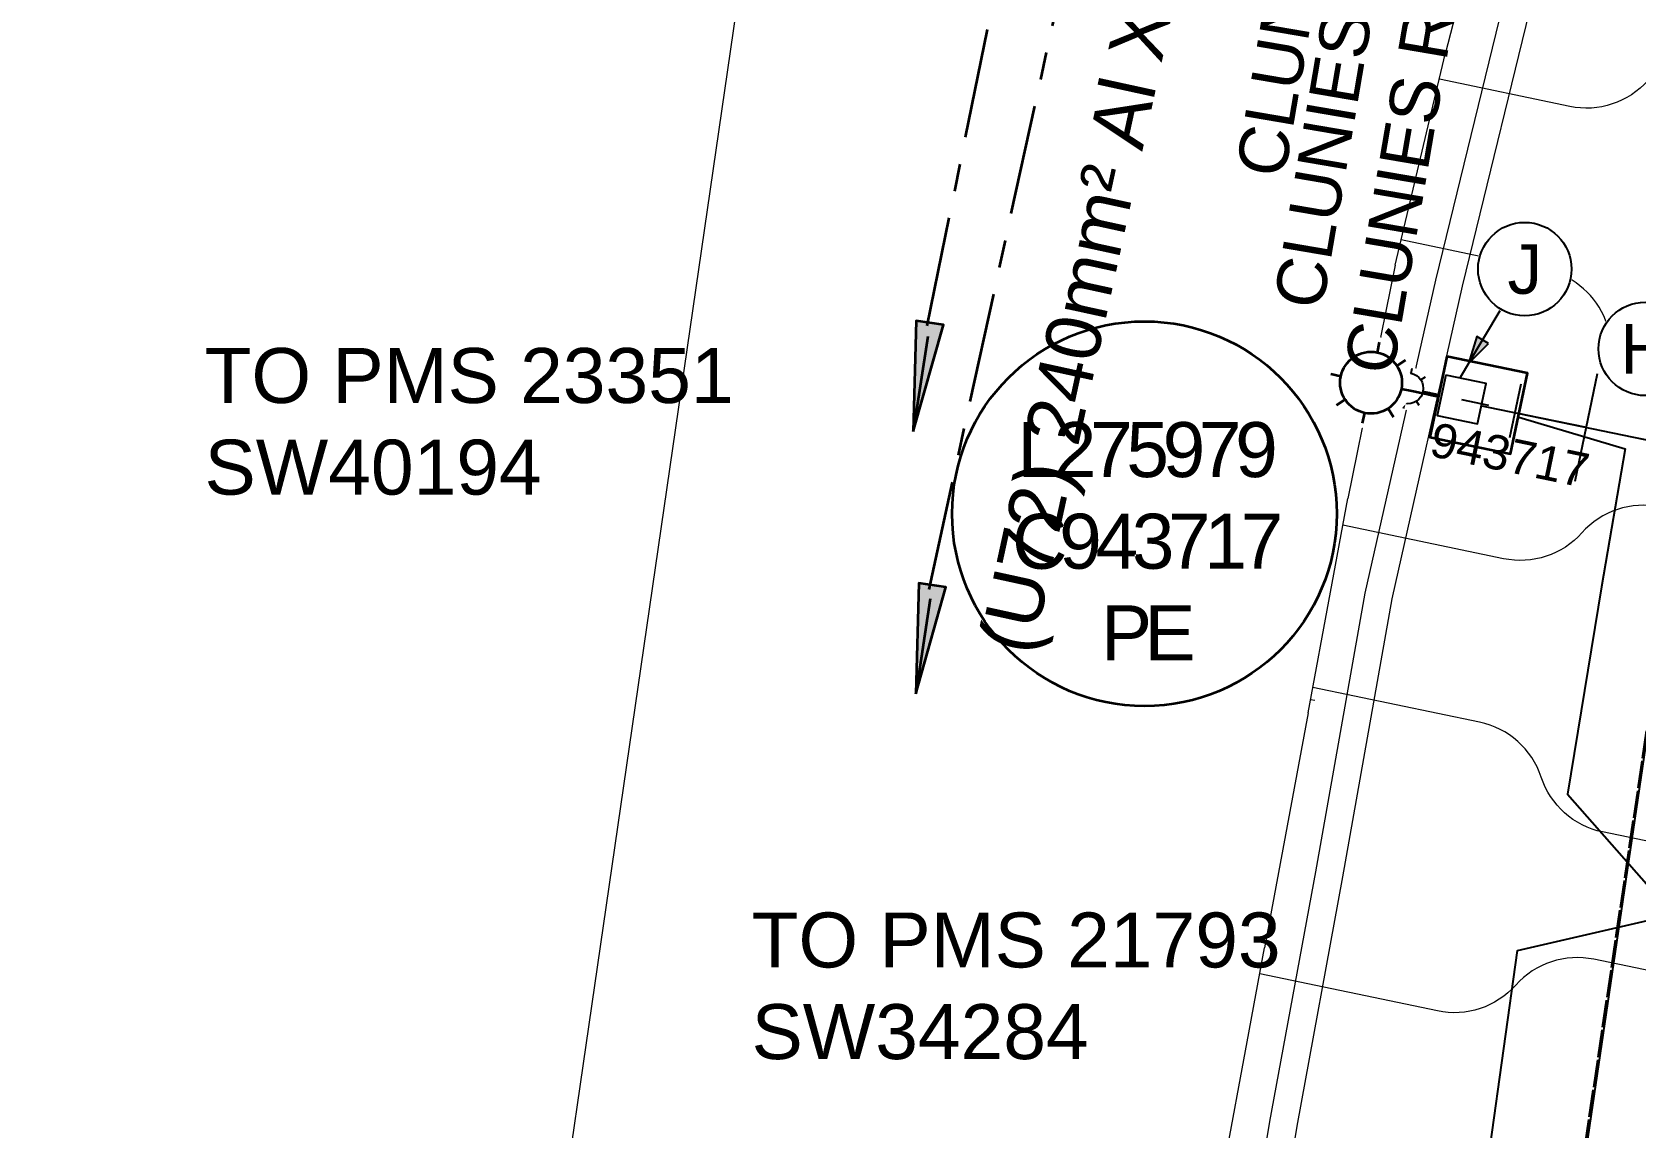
# Model space of a CAD drawing. Header units: metres. Extents: x 307635 to 308805, y 6256169 to 6257356.
# Drawn here: x 308078.3 to 308136.7, y 6256745.8 to 6256785.7 of the extents above; entities that cross this region are included whole.
import ezdxf
from ezdxf.enums import TextEntityAlignment as Align

# ---------------------------------------------------------------- set-up
doc = ezdxf.new("R2010")
doc.units = ezdxf.units.M
for name, pattern in [('Cable Exist OH', [1, 1, 0]), ('Cable Exist UG', [7, 4, -1, 1, -1]), ('IE Trench LV', [6, 4, -2])]:
    doc.linetypes.add(name, pattern=pattern)
doc.layers.get('0').update_dxf_attribs({"color": 6})
doc.layers.get('Defpoints').update_dxf_attribs({"color": 250})
doc.layers.add('_User Miscellaneous10', color=252, linetype='Continuous', lineweight=13, transparency=0.5)
for name, color, linetype, lineweight in [('_User_HV_Exist', 1, 'Continuous', 35), ('_User_LV_Exist', 5, 'Continuous', 35), ('Cadastre Land Parcels_SP_EXT', 118, 'Continuous', 15), ('Cadastre Roads_SP_NEW', 214, 'Continuous', 15), ('Mains_TR_EXT', 211, 'Continuous', 25)]:
    doc.layers.add(name, color=color, linetype=linetype, lineweight=lineweight)
for name, color, linetype in [('Equip_SP_SL_NEW', 2, 'Continuous'), ('Mains_LV_New_R6', 2, 'Cable Z'), ('Notes_SP_NEW', 51, 'Continuous'), ('OH_Details_SP_MISC', 7, 'Continuous'), ('SupportsUG_SP_LV_SL_NEW', 2, 'Continuous'), ('Trench_SP_NEW', 2, 'Continuous')]:
    doc.layers.add(name, color=color, linetype=linetype)
doc.styles.add('SL_LABEL', font='arial.ttf', dxfattribs={"height": 2})
doc.styles.get("Standard").update_dxf_attribs({"font": 'arial.ttf'})
doc.linetypes.add('Cable New UG', pattern='A,5.5,-0.01,["X",Standard,S=1.8,R=0,X=0,Y=-0.94],-1.7', length=7.21)
doc.linetypes.add('Cable o', pattern='A,3.5,-0.01,["O",Standard,S=1.25,R=0,X=0,Y=-0.63],-1.36', length=4.87)
doc.linetypes.add('Cable Z', pattern='A,5,-0.01,["Z",Standard,S=1.5,R=0,X=0,Y=-0.75],-1.3', length=6.31)

# ---------------------------------------------------------------- blocks, each defined once
blk = doc.blocks.new('*U252')
h = blk.add_hatch(color=256)
h.dxf.hatch_style = 1
h.paths.add_polyline_path([(3.992, -0.257), (0.032, 0.499), (-0.032, -0.499)])
blk.add_line((0.499, -0.032), (3.992, -0.257))
at = {"flags": 128}
blk.add_lwpolyline([(3.992, -0.257), (0.032, 0.499), (-0.032, -0.499)], close=True, dxfattribs=at)
blk.add_circle((0, 0), 0.0001)
blk = doc.blocks.new('COLUMN_NEW')
at = {"layer": 'Defpoints'}
blk.add_line((4, -2), (4, 2), dxfattribs=at)
at = {"width": 0.9, "flags": 8}
blk.add_attdef('ASSET_NUM', text='', height=2, dxfattribs=at).set_placement((4, 2), align=Align.MIDDLE_LEFT)
at = {"flags": 1}
blk.add_attdef('Z', (-2.351, -1.813), '', height=0.2, rotation=270, dxfattribs=at)
at = {"flags": 9}
for tag, p in [('NOTES', (-2, -1.813)), ('SUBURB', (-1.8, -1.813)), ('STREETNAME', (-1.6, -1.813)), ('LOCATION', (-1.4, -1.813)), ('LEGEND', (-1.2, -1.813)), ('USAGE', (-1, -1.813)), ('STATE', (-0.8, -1.813)), ('OWNED_BY', (-0.6, -1.813)), ('COLUMN_TYPE', (-0.4, -1.813)), ('STREET_CODE', (-0.2, -1.813)), ('STRUCTURE_PLANT_NUMBER', (0.031, -1.813))]:
    blk.add_attdef(tag, text='', height=0.2, rotation=270, dxfattribs=at).set_placement(p, align=Align.MIDDLE_LEFT)
at = {"ltscale": 10}
blk.add_wipeout([(-1.5, -1.5), (-1.5, 1.5), (1.5, 1.5), (1.5, -1.5)], dxfattribs=at)
blk.add_lwpolyline([(-1.5, 1.5), (-1.5, -1.5), (1.5, -1.5), (1.5, 1.5)], close=True)
at = {"layer": 'Defpoints'}
blk.add_line((0, 0), (2, 0), dxfattribs=at)
blk = doc.blocks.new('*U262')
for tag, height, rotation, flags, p in [('LNUMBER', 1, 168.22343, 8, (-6.649, 2.408)), ('LANTNUMBER', 0.2, 270, 9, (-1.4, 2.6)), ('LOUTREACH', 0.2, 270, 9, (-1.4, 2.2)), ('LOUTREACHVOCAB', 0.2, 270, 9, (-1.4, 2)), ('LRATECODE', 0.2, 270, 9, (-1.4, 1.8)), ('LREMOVE', 0.2, 270, 9, (-1.4, 1.6)), ('LREPLACE', 0.2, 270, 9, (-1.4, 1.4)), ('LTYPE', 0.2, 270, 9, (-1.4, 1.2)), ('LTYPEVOCAB', 0.2, 270, 9, (-1.4, 1)), ('LEGEND', 0.2, 270, 9, (-1.4, 0.8)), ('SUBURB', 0.2, 270, 9, (-1.4, 0.6)), ('STREETNAME', 0.2, 270, 9, (-1.4, 0.4)), ('LOCATION', 0.2, 270, 9, (-1.4, 0.2)), ('LNEW', 0.2, 270, 9, (-6.4, 0)), ('LMASTVOCAB', 0.2, 270, 9, (-6.2, 0)), ('LMAST', 0.2, 270, 9, (-6, 0)), ('OWNED_BY', 0.2, 270, 9, (-1.8, 0)), ('ORIENTATION', 0.2, 270, 9, (-1.6, 0)), ('OPERATING_VOLTAGE', 0.2, 270, 9, (-1.4, 0)), ('NOTES', 0.2, 270, 9, (-1.4, 0)), ('NO_PHASES', 0.2, 270, 9, (-1.2, 0)), ('LANTERN_TYPE', 0.2, 270, 9, (-1, 0)), ('LANTERN_PURPOSE', 0.2, 270, 9, (-0.8, 0)), ('CONTROL_TYPE', 0.2, 270, 9, (-0.6, 0)), ('CONSTRUCTED_VOLTAGE', 0.2, 270, 9, (-0.4, 0)), ('MAINTAINED_BY', 0.2, 270, 9, (-1.4, -0.663))]:
    blk.add_attdef(tag, text='', height=height, rotation=rotation, dxfattribs=dict(flags=flags)).set_placement(p, align=Align.MIDDLE_LEFT)
at = {"style": 'SL_LABEL'}
for tag, height, rotation, flags, p in [('ASSET_NUM', 1, 168.22343, 8, (-7.057, 0.45)), ('STREET_CODE', 0.001, 270, 9, (0.001, 0))]:
    blk.add_attdef(tag, text='', height=height, rotation=rotation, dxfattribs=dict(at, flags=flags)).set_placement(p, align=Align.MIDDLE_LEFT)
for tag, p, height, flags in [('OPERATED_BY', (-1.4, -0.407), 0.2, 9), ('Z', (0, 0), 0.001, 1)]:
    blk.add_attdef(tag, p, '', height=height, rotation=270, dxfattribs=dict(flags=flags))
blk.add_wipeout([(-5.568, 1.161), (-4.738, 2.071), (-3.571, 2.468), (-2.661, 1.638), (-2.264, 0.472), (-3.094, -0.438), (-4.26, -0.836), (-5.171, -0.005)])
for p, q in [((-4.738, 2.071), (-4.532, 1.757)), ((-3.686, 1.918), (-3.61, 2.285)), ((-2.661, 1.638), (-2.975, 1.433)), ((-5.017, 1.046), (-5.384, 1.123)), ((0, 0), (-2.814, 0.587)), ((-5.171, -0.005), (-4.857, 0.2)), ((-4.222, -0.652), (-4.145, -0.285)), ((-3.094, -0.438), (-3.299, -0.125))]:
    blk.add_line(p, q)
blk.add_circle((-3.916, 0.816), 1.125)
at = {"flags": 9}
for tag, p in [('LLAMPVOCAB', (-5.8, 0)), ('LLAMP', (-5.6, 0)), ('LEXIST', (-5.4, 0)), ('LCHARGE3PERCENT', (-5.2, 0)), ('LCHARGE3', (-5, 0)), ('LCHARGE2PERCENT', (-4.8, 0)), ('LCHARGE2', (-4.6, 0)), ('LCHARGE1PERCENT', (-4.4, 0)), ('LCHARGE1', (-4.2, 0)), ('LCATEGORY', (-4, 0)), ('LBRACKETVOCAB', (-3.8, 0)), ('LBRACKET', (-3.6, 0)), ('LKINGHEIGHT', (-3.4, 0)), ('CREPLACE', (-3.2, 0)), ('CREMOVE', (-3, 0)), ('CNUMBER', (-2.8, 0)), ('CNEW', (-2.6, 0)), ('CEXIST', (-2.4, 0)), ('USAGE', (-2.2, 0)), ('STATE', (-2, 0))]:
    blk.add_attdef(tag, text='', height=0.2, rotation=270, dxfattribs=at).set_placement(p, align=Align.MIDDLE_LEFT)
blk = doc.blocks.new('*U287')
at = {"layer": 'Defpoints'}
blk.add_line((2.802, -2.854), (3.853, -3.925), dxfattribs=at)
blk.add_wipeout([(0, 1.75), (-0.021, 1.75), (-0.043, 1.749), (-0.064, 1.749), (-0.086, 1.748), (-0.107, 1.747), (-0.129, 1.745), (-0.15, 1.744), (-0.172, 1.742), (-0.193, 1.739), (-0.214, 1.737), (-0.236, 1.734), (-0.257, 1.731), (-0.278, 1.728), (-0.299, 1.724), (-0.32, 1.72), (-0.341, 1.716), (-0.362, 1.712), (-0.383, 1.707), (-0.404, 1.703), (-0.425, 1.698), (-0.446, 1.692), (-0.467, 1.687), (-0.487, 1.681), (-0.508, 1.675), (-0.529, 1.668), (-0.549, 1.662), (-0.569, 1.655), (-0.59, 1.648), (-0.61, 1.64), (-0.63, 1.633), (-0.65, 1.625), (-0.67, 1.617), (-0.689, 1.608), (-0.709, 1.6), (-0.729, 1.591), (-0.748, 1.582), (-0.768, 1.573), (-0.787, 1.563), (-0.806, 1.553), (-0.825, 1.543), (-0.844, 1.533), (-0.863, 1.523), (-0.881, 1.512), (-0.9, 1.501), (-0.918, 1.49), (-0.936, 1.478), (-0.954, 1.467), (-0.972, 1.455), (-0.99, 1.443), (-1.008, 1.431), (-1.025, 1.418), (-1.042, 1.406), (-1.06, 1.393), (-1.077, 1.38), (-1.094, 1.366), (-1.11, 1.353), (-1.127, 1.339), (-1.143, 1.325), (-1.159, 1.311), (-1.175, 1.297), (-1.191, 1.282), (-1.207, 1.267), (-1.222, 1.253), (-1.237, 1.237), (-1.253, 1.222), (-1.267, 1.207), (-1.282, 1.191), (-1.297, 1.175), (-1.311, 1.159), (-1.325, 1.143), (-1.339, 1.127), (-1.353, 1.11), (-1.366, 1.094), (-1.38, 1.077), (-1.393, 1.06), (-1.406, 1.042), (-1.418, 1.025), (-1.431, 1.008), (-1.443, 0.99), (-1.455, 0.972), (-1.467, 0.954), (-1.478, 0.936), (-1.49, 0.918), (-1.501, 0.9), (-1.512, 0.881), (-1.523, 0.863), (-1.533, 0.844), (-1.543, 0.825), (-1.553, 0.806), (-1.563, 0.787), (-1.573, 0.768), (-1.582, 0.748), (-1.591, 0.729), (-1.6, 0.709), (-1.608, 0.689), (-1.617, 0.67), (-1.625, 0.65), (-1.633, 0.63), (-1.64, 0.61), (-1.648, 0.59), (-1.655, 0.569), (-1.662, 0.549), (-1.668, 0.529), (-1.675, 0.508), (-1.681, 0.487), (-1.687, 0.467), (-1.692, 0.446), (-1.698, 0.425), (-1.703, 0.404), (-1.707, 0.383), (-1.712, 0.362), (-1.716, 0.341), (-1.72, 0.32), (-1.724, 0.299), (-1.728, 0.278), (-1.731, 0.257), (-1.734, 0.236), (-1.737, 0.214), (-1.739, 0.193), (-1.742, 0.172), (-1.744, 0.15), (-1.745, 0.129), (-1.747, 0.107), (-1.748, 0.086), (-1.749, 0.064), (-1.749, 0.043), (-1.75, 0.021), (-1.75, 0), (-1.75, -0.021), (-1.749, -0.043), (-1.749, -0.064), (-1.748, -0.086), (-1.747, -0.107), (-1.745, -0.129), (-1.744, -0.15), (-1.742, -0.172), (-1.739, -0.193), (-1.737, -0.214), (-1.734, -0.236), (-1.731, -0.257), (-1.728, -0.278), (-1.724, -0.299), (-1.72, -0.32), (-1.716, -0.341), (-1.712, -0.362), (-1.707, -0.383), (-1.703, -0.404), (-1.698, -0.425), (-1.692, -0.446), (-1.687, -0.467), (-1.681, -0.487), (-1.675, -0.508), (-1.668, -0.529), (-1.662, -0.549), (-1.655, -0.569), (-1.648, -0.59), (-1.64, -0.61), (-1.633, -0.63), (-1.625, -0.65), (-1.617, -0.67), (-1.608, -0.689), (-1.6, -0.709), (-1.591, -0.729), (-1.582, -0.748), (-1.573, -0.768), (-1.563, -0.787), (-1.553, -0.806), (-1.543, -0.825), (-1.533, -0.844), (-1.523, -0.863), (-1.512, -0.881), (-1.501, -0.9), (-1.49, -0.918), (-1.478, -0.936), (-1.467, -0.954), (-1.455, -0.972), (-1.443, -0.99), (-1.431, -1.008), (-1.418, -1.025), (-1.406, -1.042), (-1.393, -1.06), (-1.38, -1.077), (-1.366, -1.094), (-1.353, -1.11), (-1.339, -1.127), (-1.325, -1.143), (-1.311, -1.159), (-1.297, -1.175), (-1.282, -1.191), (-1.267, -1.207), (-1.253, -1.222), (-1.237, -1.237), (-1.222, -1.253), (-1.207, -1.267), (-1.191, -1.282), (-1.175, -1.297), (-1.159, -1.311), (-1.143, -1.325), (-1.127, -1.339), (-1.11, -1.353), (-1.094, -1.366), (-1.077, -1.38), (-1.06, -1.393), (-1.042, -1.406), (-1.025, -1.418), (-1.008, -1.431), (-0.99, -1.443), (-0.972, -1.455), (-0.954, -1.467), (-0.936, -1.478), (-0.918, -1.49), (-0.9, -1.501), (-0.881, -1.512), (-0.863, -1.523), (-0.844, -1.533), (-0.825, -1.543), (-0.806, -1.553), (-0.787, -1.563), (-0.768, -1.573), (-0.748, -1.582), (-0.729, -1.591), (-0.709, -1.6), (-0.689, -1.608), (-0.67, -1.617), (-0.65, -1.625), (-0.63, -1.633), (-0.61, -1.64), (-0.59, -1.648), (-0.569, -1.655), (-0.549, -1.662), (-0.529, -1.668), (-0.508, -1.675), (-0.487, -1.681), (-0.467, -1.687), (-0.446, -1.692), (-0.425, -1.698), (-0.404, -1.703), (-0.383, -1.707), (-0.362, -1.712), (-0.341, -1.716), (-0.32, -1.72), (-0.299, -1.724), (-0.278, -1.728), (-0.257, -1.731), (-0.236, -1.734), (-0.214, -1.737), (-0.193, -1.739), (-0.172, -1.742), (-0.15, -1.744), (-0.129, -1.745), (-0.107, -1.747), (-0.086, -1.748), (-0.064, -1.749), (-0.043, -1.749), (-0.021, -1.75), (0, -1.75), (0.021, -1.75), (0.043, -1.749), (0.064, -1.749), (0.086, -1.748), (0.107, -1.747), (0.129, -1.745), (0.15, -1.744), (0.172, -1.742), (0.193, -1.739), (0.214, -1.737), (0.236, -1.734), (0.257, -1.731), (0.278, -1.728), (0.299, -1.724), (0.32, -1.72), (0.341, -1.716), (0.362, -1.712), (0.383, -1.707), (0.404, -1.703), (0.425, -1.698), (0.446, -1.692), (0.467, -1.687), (0.487, -1.681), (0.508, -1.675), (0.529, -1.668), (0.549, -1.662), (0.569, -1.655), (0.59, -1.648), (0.61, -1.64), (0.63, -1.633), (0.65, -1.625), (0.67, -1.617), (0.689, -1.608), (0.709, -1.6), (0.729, -1.591), (0.748, -1.582), (0.768, -1.573), (0.787, -1.563), (0.806, -1.553), (0.825, -1.543), (0.844, -1.533), (0.863, -1.523), (0.881, -1.512), (0.9, -1.501), (0.918, -1.49), (0.936, -1.478), (0.954, -1.467), (0.972, -1.455), (0.99, -1.443), (1.008, -1.431), (1.025, -1.418), (1.042, -1.406), (1.06, -1.393), (1.077, -1.38), (1.094, -1.366), (1.11, -1.353), (1.127, -1.339), (1.143, -1.325), (1.159, -1.311), (1.175, -1.297), (1.191, -1.282), (1.207, -1.267), (1.222, -1.253), (1.237, -1.237), (1.253, -1.222), (1.267, -1.207), (1.282, -1.191), (1.297, -1.175), (1.311, -1.159), (1.325, -1.143), (1.339, -1.127), (1.353, -1.11), (1.366, -1.094), (1.38, -1.077), (1.393, -1.06), (1.406, -1.042), (1.418, -1.025), (1.431, -1.008), (1.443, -0.99), (1.455, -0.972), (1.467, -0.954), (1.478, -0.936), (1.49, -0.918), (1.501, -0.9), (1.512, -0.881), (1.523, -0.863), (1.533, -0.844), (1.543, -0.825), (1.553, -0.806), (1.563, -0.787), (1.573, -0.768), (1.582, -0.748), (1.591, -0.729), (1.6, -0.709), (1.608, -0.689), (1.617, -0.67), (1.625, -0.65), (1.633, -0.63), (1.64, -0.61), (1.648, -0.59), (1.655, -0.569), (1.662, -0.549), (1.668, -0.529), (1.675, -0.508), (1.681, -0.487), (1.687, -0.467), (1.692, -0.446), (1.698, -0.425), (1.703, -0.404), (1.707, -0.383), (1.712, -0.362), (1.716, -0.341), (1.72, -0.32), (1.724, -0.299), (1.728, -0.278), (1.731, -0.257), (1.734, -0.236), (1.737, -0.214), (1.739, -0.193), (1.742, -0.172), (1.744, -0.15), (1.745, -0.129), (1.747, -0.107), (1.748, -0.086), (1.749, -0.064), (1.749, -0.043), (1.75, -0.021), (1.75, 0), (1.75, 0.021), (1.749, 0.043), (1.749, 0.064), (1.748, 0.086), (1.747, 0.107), (1.745, 0.129), (1.744, 0.15), (1.742, 0.172), (1.739, 0.193), (1.737, 0.214), (1.734, 0.236), (1.731, 0.257), (1.728, 0.278), (1.724, 0.299), (1.72, 0.32), (1.716, 0.341), (1.712, 0.362), (1.707, 0.383), (1.703, 0.404), (1.698, 0.425), (1.692, 0.446), (1.687, 0.467), (1.681, 0.487), (1.675, 0.508), (1.668, 0.529), (1.662, 0.549), (1.655, 0.569), (1.648, 0.59), (1.64, 0.61), (1.633, 0.63), (1.625, 0.65), (1.617, 0.67), (1.608, 0.689), (1.6, 0.709), (1.591, 0.729), (1.582, 0.748), (1.573, 0.768), (1.563, 0.787), (1.553, 0.806), (1.543, 0.825), (1.533, 0.844), (1.523, 0.863), (1.512, 0.881), (1.501, 0.9), (1.49, 0.918), (1.478, 0.936), (1.467, 0.954), (1.455, 0.972), (1.443, 0.99), (1.431, 1.008), (1.418, 1.025), (1.406, 1.042), (1.393, 1.06), (1.38, 1.077), (1.366, 1.094), (1.353, 1.11), (1.339, 1.127), (1.325, 1.143), (1.311, 1.159), (1.297, 1.175), (1.282, 1.191), (1.267, 1.207), (1.253, 1.222), (1.237, 1.237), (1.222, 1.253), (1.207, 1.267), (1.191, 1.282), (1.175, 1.297), (1.159, 1.311), (1.143, 1.325), (1.127, 1.339), (1.11, 1.353), (1.094, 1.366), (1.077, 1.38), (1.06, 1.393), (1.042, 1.406), (1.025, 1.418), (1.008, 1.431), (0.99, 1.443), (0.972, 1.455), (0.954, 1.467), (0.936, 1.478), (0.918, 1.49), (0.9, 1.501), (0.881, 1.512), (0.863, 1.523), (0.844, 1.533), (0.825, 1.543), (0.806, 1.553), (0.787, 1.563), (0.768, 1.573), (0.748, 1.582), (0.729, 1.591), (0.709, 1.6), (0.689, 1.608), (0.67, 1.617), (0.65, 1.625), (0.63, 1.633), (0.61, 1.64), (0.59, 1.648), (0.569, 1.655), (0.549, 1.662), (0.529, 1.668), (0.508, 1.675), (0.487, 1.681), (0.467, 1.687), (0.446, 1.692), (0.425, 1.698), (0.404, 1.703), (0.383, 1.707), (0.362, 1.712), (0.341, 1.716), (0.32, 1.72), (0.299, 1.724), (0.278, 1.728), (0.257, 1.731), (0.236, 1.734), (0.214, 1.737), (0.193, 1.739), (0.172, 1.742), (0.15, 1.744), (0.129, 1.745), (0.107, 1.747), (0.086, 1.748), (0.064, 1.749), (0.043, 1.749), (0.021, 1.75)])
h = blk.add_hatch(color=256)
h.dxf.hatch_style = 1
h.paths.add_polyline_path([(2.28, -1.966), (1.923, -2.316), (2.802, -2.854)])
blk.add_line((2.802, -2.854), (1.226, -1.249))
at = {"flags": 128}
blk.add_lwpolyline([(2.28, -1.966), (1.923, -2.316), (2.802, -2.854), (2.28, -1.966)], dxfattribs=at)
blk.add_circle((0, 0), 1.7)
at = {"width": 0.9}
blk.add_attdef('CODE', text='', height=1.8, dxfattribs=at).set_placement((0, 0), align=Align.MIDDLE_CENTER)
at = {"flags": 1}
blk.add_attdef('Z', (0, 0), '', height=0.2, dxfattribs=at)
blk = doc.blocks.new('*U288')
h = blk.add_hatch(color=256)
h.dxf.hatch_style = 1
h.paths.add_polyline_path([(-1.32, -2.706), (-1.75, -2.45), (-2.046, -3.437)])
at = {"flags": 128}
blk.add_lwpolyline([(-1.32, -2.706), (-1.75, -2.45), (-2.046, -3.437), (-1.32, -2.706)], dxfattribs=at)
at = {"layer": 'Defpoints'}
blk.add_line((-2.046, -3.437), (-2.814, -4.726), dxfattribs=at)
blk.add_wipeout([(0, 1.75), (-0.021, 1.75), (-0.043, 1.749), (-0.064, 1.749), (-0.086, 1.748), (-0.107, 1.747), (-0.129, 1.745), (-0.15, 1.744), (-0.172, 1.742), (-0.193, 1.739), (-0.214, 1.737), (-0.236, 1.734), (-0.257, 1.731), (-0.278, 1.728), (-0.299, 1.724), (-0.32, 1.72), (-0.341, 1.716), (-0.362, 1.712), (-0.383, 1.707), (-0.404, 1.703), (-0.425, 1.698), (-0.446, 1.692), (-0.467, 1.687), (-0.487, 1.681), (-0.508, 1.675), (-0.529, 1.668), (-0.549, 1.662), (-0.569, 1.655), (-0.59, 1.648), (-0.61, 1.64), (-0.63, 1.633), (-0.65, 1.625), (-0.67, 1.617), (-0.689, 1.608), (-0.709, 1.6), (-0.729, 1.591), (-0.748, 1.582), (-0.768, 1.573), (-0.787, 1.563), (-0.806, 1.553), (-0.825, 1.543), (-0.844, 1.533), (-0.863, 1.523), (-0.881, 1.512), (-0.9, 1.501), (-0.918, 1.49), (-0.936, 1.478), (-0.954, 1.467), (-0.972, 1.455), (-0.99, 1.443), (-1.008, 1.431), (-1.025, 1.418), (-1.042, 1.406), (-1.06, 1.393), (-1.077, 1.38), (-1.094, 1.366), (-1.11, 1.353), (-1.127, 1.339), (-1.143, 1.325), (-1.159, 1.311), (-1.175, 1.297), (-1.191, 1.282), (-1.207, 1.267), (-1.222, 1.253), (-1.237, 1.237), (-1.253, 1.222), (-1.267, 1.207), (-1.282, 1.191), (-1.297, 1.175), (-1.311, 1.159), (-1.325, 1.143), (-1.339, 1.127), (-1.353, 1.11), (-1.366, 1.094), (-1.38, 1.077), (-1.393, 1.06), (-1.406, 1.042), (-1.418, 1.025), (-1.431, 1.008), (-1.443, 0.99), (-1.455, 0.972), (-1.467, 0.954), (-1.478, 0.936), (-1.49, 0.918), (-1.501, 0.9), (-1.512, 0.881), (-1.523, 0.863), (-1.533, 0.844), (-1.543, 0.825), (-1.553, 0.806), (-1.563, 0.787), (-1.573, 0.768), (-1.582, 0.748), (-1.591, 0.729), (-1.6, 0.709), (-1.608, 0.689), (-1.617, 0.67), (-1.625, 0.65), (-1.633, 0.63), (-1.64, 0.61), (-1.648, 0.59), (-1.655, 0.569), (-1.662, 0.549), (-1.668, 0.529), (-1.675, 0.508), (-1.681, 0.487), (-1.687, 0.467), (-1.692, 0.446), (-1.698, 0.425), (-1.703, 0.404), (-1.707, 0.383), (-1.712, 0.362), (-1.716, 0.341), (-1.72, 0.32), (-1.724, 0.299), (-1.728, 0.278), (-1.731, 0.257), (-1.734, 0.236), (-1.737, 0.214), (-1.739, 0.193), (-1.742, 0.172), (-1.744, 0.15), (-1.745, 0.129), (-1.747, 0.107), (-1.748, 0.086), (-1.749, 0.064), (-1.749, 0.043), (-1.75, 0.021), (-1.75, 0), (-1.75, -0.021), (-1.749, -0.043), (-1.749, -0.064), (-1.748, -0.086), (-1.747, -0.107), (-1.745, -0.129), (-1.744, -0.15), (-1.742, -0.172), (-1.739, -0.193), (-1.737, -0.214), (-1.734, -0.236), (-1.731, -0.257), (-1.728, -0.278), (-1.724, -0.299), (-1.72, -0.32), (-1.716, -0.341), (-1.712, -0.362), (-1.707, -0.383), (-1.703, -0.404), (-1.698, -0.425), (-1.692, -0.446), (-1.687, -0.467), (-1.681, -0.487), (-1.675, -0.508), (-1.668, -0.529), (-1.662, -0.549), (-1.655, -0.569), (-1.648, -0.59), (-1.64, -0.61), (-1.633, -0.63), (-1.625, -0.65), (-1.617, -0.67), (-1.608, -0.689), (-1.6, -0.709), (-1.591, -0.729), (-1.582, -0.748), (-1.573, -0.768), (-1.563, -0.787), (-1.553, -0.806), (-1.543, -0.825), (-1.533, -0.844), (-1.523, -0.863), (-1.512, -0.881), (-1.501, -0.9), (-1.49, -0.918), (-1.478, -0.936), (-1.467, -0.954), (-1.455, -0.972), (-1.443, -0.99), (-1.431, -1.008), (-1.418, -1.025), (-1.406, -1.042), (-1.393, -1.06), (-1.38, -1.077), (-1.366, -1.094), (-1.353, -1.11), (-1.339, -1.127), (-1.325, -1.143), (-1.311, -1.159), (-1.297, -1.175), (-1.282, -1.191), (-1.267, -1.207), (-1.253, -1.222), (-1.237, -1.237), (-1.222, -1.253), (-1.207, -1.267), (-1.191, -1.282), (-1.175, -1.297), (-1.159, -1.311), (-1.143, -1.325), (-1.127, -1.339), (-1.11, -1.353), (-1.094, -1.366), (-1.077, -1.38), (-1.06, -1.393), (-1.042, -1.406), (-1.025, -1.418), (-1.008, -1.431), (-0.99, -1.443), (-0.972, -1.455), (-0.954, -1.467), (-0.936, -1.478), (-0.918, -1.49), (-0.9, -1.501), (-0.881, -1.512), (-0.863, -1.523), (-0.844, -1.533), (-0.825, -1.543), (-0.806, -1.553), (-0.787, -1.563), (-0.768, -1.573), (-0.748, -1.582), (-0.729, -1.591), (-0.709, -1.6), (-0.689, -1.608), (-0.67, -1.617), (-0.65, -1.625), (-0.63, -1.633), (-0.61, -1.64), (-0.59, -1.648), (-0.569, -1.655), (-0.549, -1.662), (-0.529, -1.668), (-0.508, -1.675), (-0.487, -1.681), (-0.467, -1.687), (-0.446, -1.692), (-0.425, -1.698), (-0.404, -1.703), (-0.383, -1.707), (-0.362, -1.712), (-0.341, -1.716), (-0.32, -1.72), (-0.299, -1.724), (-0.278, -1.728), (-0.257, -1.731), (-0.236, -1.734), (-0.214, -1.737), (-0.193, -1.739), (-0.172, -1.742), (-0.15, -1.744), (-0.129, -1.745), (-0.107, -1.747), (-0.086, -1.748), (-0.064, -1.749), (-0.043, -1.749), (-0.021, -1.75), (0, -1.75), (0.021, -1.75), (0.043, -1.749), (0.064, -1.749), (0.086, -1.748), (0.107, -1.747), (0.129, -1.745), (0.15, -1.744), (0.172, -1.742), (0.193, -1.739), (0.214, -1.737), (0.236, -1.734), (0.257, -1.731), (0.278, -1.728), (0.299, -1.724), (0.32, -1.72), (0.341, -1.716), (0.362, -1.712), (0.383, -1.707), (0.404, -1.703), (0.425, -1.698), (0.446, -1.692), (0.467, -1.687), (0.487, -1.681), (0.508, -1.675), (0.529, -1.668), (0.549, -1.662), (0.569, -1.655), (0.59, -1.648), (0.61, -1.64), (0.63, -1.633), (0.65, -1.625), (0.67, -1.617), (0.689, -1.608), (0.709, -1.6), (0.729, -1.591), (0.748, -1.582), (0.768, -1.573), (0.787, -1.563), (0.806, -1.553), (0.825, -1.543), (0.844, -1.533), (0.863, -1.523), (0.881, -1.512), (0.9, -1.501), (0.918, -1.49), (0.936, -1.478), (0.954, -1.467), (0.972, -1.455), (0.99, -1.443), (1.008, -1.431), (1.025, -1.418), (1.042, -1.406), (1.06, -1.393), (1.077, -1.38), (1.094, -1.366), (1.11, -1.353), (1.127, -1.339), (1.143, -1.325), (1.159, -1.311), (1.175, -1.297), (1.191, -1.282), (1.207, -1.267), (1.222, -1.253), (1.237, -1.237), (1.253, -1.222), (1.267, -1.207), (1.282, -1.191), (1.297, -1.175), (1.311, -1.159), (1.325, -1.143), (1.339, -1.127), (1.353, -1.11), (1.366, -1.094), (1.38, -1.077), (1.393, -1.06), (1.406, -1.042), (1.418, -1.025), (1.431, -1.008), (1.443, -0.99), (1.455, -0.972), (1.467, -0.954), (1.478, -0.936), (1.49, -0.918), (1.501, -0.9), (1.512, -0.881), (1.523, -0.863), (1.533, -0.844), (1.543, -0.825), (1.553, -0.806), (1.563, -0.787), (1.573, -0.768), (1.582, -0.748), (1.591, -0.729), (1.6, -0.709), (1.608, -0.689), (1.617, -0.67), (1.625, -0.65), (1.633, -0.63), (1.64, -0.61), (1.648, -0.59), (1.655, -0.569), (1.662, -0.549), (1.668, -0.529), (1.675, -0.508), (1.681, -0.487), (1.687, -0.467), (1.692, -0.446), (1.698, -0.425), (1.703, -0.404), (1.707, -0.383), (1.712, -0.362), (1.716, -0.341), (1.72, -0.32), (1.724, -0.299), (1.728, -0.278), (1.731, -0.257), (1.734, -0.236), (1.737, -0.214), (1.739, -0.193), (1.742, -0.172), (1.744, -0.15), (1.745, -0.129), (1.747, -0.107), (1.748, -0.086), (1.749, -0.064), (1.749, -0.043), (1.75, -0.021), (1.75, 0), (1.75, 0.021), (1.749, 0.043), (1.749, 0.064), (1.748, 0.086), (1.747, 0.107), (1.745, 0.129), (1.744, 0.15), (1.742, 0.172), (1.739, 0.193), (1.737, 0.214), (1.734, 0.236), (1.731, 0.257), (1.728, 0.278), (1.724, 0.299), (1.72, 0.32), (1.716, 0.341), (1.712, 0.362), (1.707, 0.383), (1.703, 0.404), (1.698, 0.425), (1.692, 0.446), (1.687, 0.467), (1.681, 0.487), (1.675, 0.508), (1.668, 0.529), (1.662, 0.549), (1.655, 0.569), (1.648, 0.59), (1.64, 0.61), (1.633, 0.63), (1.625, 0.65), (1.617, 0.67), (1.608, 0.689), (1.6, 0.709), (1.591, 0.729), (1.582, 0.748), (1.573, 0.768), (1.563, 0.787), (1.553, 0.806), (1.543, 0.825), (1.533, 0.844), (1.523, 0.863), (1.512, 0.881), (1.501, 0.9), (1.49, 0.918), (1.478, 0.936), (1.467, 0.954), (1.455, 0.972), (1.443, 0.99), (1.431, 1.008), (1.418, 1.025), (1.406, 1.042), (1.393, 1.06), (1.38, 1.077), (1.366, 1.094), (1.353, 1.11), (1.339, 1.127), (1.325, 1.143), (1.311, 1.159), (1.297, 1.175), (1.282, 1.191), (1.267, 1.207), (1.253, 1.222), (1.237, 1.237), (1.222, 1.253), (1.207, 1.267), (1.191, 1.282), (1.175, 1.297), (1.159, 1.311), (1.143, 1.325), (1.127, 1.339), (1.11, 1.353), (1.094, 1.366), (1.077, 1.38), (1.06, 1.393), (1.042, 1.406), (1.025, 1.418), (1.008, 1.431), (0.99, 1.443), (0.972, 1.455), (0.954, 1.467), (0.936, 1.478), (0.918, 1.49), (0.9, 1.501), (0.881, 1.512), (0.863, 1.523), (0.844, 1.533), (0.825, 1.543), (0.806, 1.553), (0.787, 1.563), (0.768, 1.573), (0.748, 1.582), (0.729, 1.591), (0.709, 1.6), (0.689, 1.608), (0.67, 1.617), (0.65, 1.625), (0.63, 1.633), (0.61, 1.64), (0.59, 1.648), (0.569, 1.655), (0.549, 1.662), (0.529, 1.668), (0.508, 1.675), (0.487, 1.681), (0.467, 1.687), (0.446, 1.692), (0.425, 1.698), (0.404, 1.703), (0.383, 1.707), (0.362, 1.712), (0.341, 1.716), (0.32, 1.72), (0.299, 1.724), (0.278, 1.728), (0.257, 1.731), (0.236, 1.734), (0.214, 1.737), (0.193, 1.739), (0.172, 1.742), (0.15, 1.744), (0.129, 1.745), (0.107, 1.747), (0.086, 1.748), (0.064, 1.749), (0.043, 1.749), (0.021, 1.75)])
blk.add_line((-2.046, -3.437), (-0.895, -1.504))
blk.add_circle((0, 0), 1.7)
at = {"width": 0.9}
blk.add_attdef('CODE', text='', height=1.8, dxfattribs=at).set_placement((0, 0), align=Align.MIDDLE_CENTER)
at = {"flags": 1}
blk.add_attdef('Z', (0, 0), '', height=0.2, dxfattribs=at)

msp = doc.modelspace()

# ---------------------------------------------------------------- linework, layer by layer
at = {"layer": '_User Miscellaneous10', "color": 7}
msp.add_line((308124.741, 6256760.93), (308123.155, 6256752.381), dxfattribs=at)
at = {"layer": '_User Miscellaneous10', "color": 7, "flags": 128}
for points in [[(308121.89, 6256737.157), (308123.351, 6256746.063), (308125.015, 6256755.149), (308126.817, 6256765.283), (308129.385, 6256776.68), (308132.221, 6256788.3), (308135.912, 6256801.123), (308136.493, 6256803.128)], [(308122.877, 6256736.995), (308124.336, 6256745.892), (308126, 6256754.971), (308127.798, 6256765.085), (308130.359, 6256776.452), (308133.188, 6256788.043), (308136.873, 6256800.846), (308137.474, 6256802.918)], [(308131.862, 6256793.157), (308129.738, 6256784.948)], [(308127.908, 6256777.227), (308126.188, 6256768.733)]]:
    msp.add_lwpolyline(points, dxfattribs=at)
at = {"layer": '_User Miscellaneous10'}
for points in [[(308127.908, 6256777.227), (308128.937, 6256781.571), (308129.738, 6256784.948)], [(308127.908, 6256777.227), (308128.937, 6256781.571), (308129.738, 6256784.948)], [(308124.741, 6256760.93), (308125.555, 6256765.319), (308126.188, 6256768.733)], [(308124.741, 6256760.93), (308125.555, 6256765.319), (308126.188, 6256768.733)], [(308124.831, 6256761.415), (308124.979, 6256761.395)], [(308121.708, 6256744.579), (308122.522, 6256748.968), (308123.155, 6256752.381)]]:
    msp.add_lwpolyline(points, dxfattribs=at)
for points in [[(308144.502, 6256783.931), (308139.959, 6256784.876, 0.267949), (308137.109, 6256783.937, -0.267949), (308134.26, 6256782.997), (308129.516, 6256783.984)], [(308142.762, 6256772.037), (308137.866, 6256773.054, -0.268033), (308135.628, 6256775.052, 0.239335), (308133.703, 6256776.967), (308128.126, 6256778.145)], [(308142.094, 6256767.476), (308137.551, 6256768.422, 0.267949), (308134.702, 6256767.482, -0.267949), (308131.853, 6256766.543), (308126.007, 6256767.759)], [(308140.354, 6256755.582), (308135.459, 6256756.6, -0.268033), (308133.22, 6256758.598, 0.268033), (308130.982, 6256760.595), (308124.913, 6256761.858)], [(308139.687, 6256751.022), (308135.143, 6256751.967, 0.267949), (308132.294, 6256751.028, -0.267949), (308129.445, 6256750.088), (308122.979, 6256751.433)]]:
    msp.add_lwpolyline(points, format="xyb", dxfattribs=at)
at = {"layer": '_User_HV_Exist', "linetype": 'Cable Exist UG', "flags": 128}
msp.add_lwpolyline([(308110.879, 6256775.019), (308117.008, 6256805.123), (308124.623, 6256828.994), (308125.858, 6256834.545, 0.132818), (308123.758, 6256846.56, -0.177485), (308123.758, 6256862.19, -0.121892), (308129.762, 6256870.613, 0.041857), (308134.51, 6256878.317), (308135.234, 6256880.437), (308136.438, 6256887.265)], format="xyb", dxfattribs=at)
msp.add_lwpolyline([(308110.943, 6256765.42), (308110.943, 6256765.42), (308119.477, 6256804.394), (308122.164, 6256815.564)], dxfattribs=at)
at = {"layer": '_User_LV_Exist', "linetype": 'Cable o', "lineweight": -2, "flags": 128}
msp.add_lwpolyline([(308124.304, 6256736.172), (308130.202, 6256736.974), (308130.87, 6256741.595), (308132.36, 6256752.284), (308138.042, 6256753.599)], dxfattribs=at)
at = {"layer": 'Cadastre Land Parcels_SP_EXT', "linetype": 'Continuous'}
msp.add_lwpolyline([(308089.409, 6256686.553), (308106.777, 6256806.045), (308040.257, 6256815.692), (308022.907, 6256696.222), (308089.409, 6256686.553)], close=True, dxfattribs=at)
at = {"layer": 'Mains_LV_New_R6', "color": 2, "linetype": 'Cable New UG', "flags": 128}
msp.add_lwpolyline([(308130.946, 6256772.129), (308141.457, 6256769.952), (308140.428, 6256762.934), (308139.522, 6256756.803), (308138.042, 6256753.599)], dxfattribs=at)
at = {"layer": 'Mains_TR_EXT', "linetype": 'Cable Exist OH'}
msp.add_lwpolyline([(308144.321, 6256809.241), (308123.065, 6256666.177)], dxfattribs=at)
at = {"layer": 'OH_Details_SP_MISC', "color": 7, "linetype": 'Continuous', "flags": 128}
msp.add_lwpolyline([(308162.558, 6256934.559), (308144.321, 6256809.241), (308121.344, 6256653.511)], dxfattribs=at)

# ---------------------------------------------------------------- block references
at = {"layer": '_User_HV_Exist', "color": 5, "linetype": 'Cable New UG', "lineweight": 0, "rotation": 264.9761996801508}
for p in [(308110.971, 6256775.124), (308111.064, 6256765.581)]:
    msp.add_blockref('*U252', p, dxfattribs=at)

# ---------------------------------------------------------------- texts
at = {"layer": '_User_HV_Exist', "lineweight": 0, "insert": (308117.456, 6256785.027), "char_height": 2, "attachment_point": 2, "rotation": 77.71192}
msp.add_mtext('(U72) 240mm² Al XLPE/PVC/HDPE', dxfattribs=at)
at = {"layer": '_User_HV_Exist', "linetype": 'ByBlock', "lineweight": 0, "ltscale": 0.5, "char_height": 2, "attachment_point": 1}
for s, width, insert in [('TO PMS 23351\\PSW40194', 21.77633, (308084.575, 6256774.207)), ('TO PMS 21793\\PSW34284', 45.78567, (308104.484, 6256753.67))]:
    msp.add_mtext_dynamic_manual_height_columns(s, width=width, gutter_width=12.5, heights=[0], dxfattribs=dict(at, insert=insert))
at = {"layer": '_User_LV_Exist', "lineweight": -2}
msp.add_text('CLUNIES ROSS ST', height=1.8, rotation=80.3167, dxfattribs=at).set_placement((308123.871, 6256780.338))
at = {"layer": '_User_LV_Exist', "insert": (308118.782, 6256767.177), "char_height": 2, "attachment_point": 5}
msp.add_mtext('{\\T0.8;L275979\\PC943717\\PPE}', dxfattribs=at)
at = {"layer": 'Cadastre Roads_SP_NEW'}
msp.add_text('CLUNIES ROSS ST', height=1.8, rotation=80.3167, dxfattribs=at).set_placement((308125.249, 6256775.547))

# ---------------------------------------------------------------- next in the draw order: block references
at = {"layer": 'Equip_SP_SL_NEW', "linetype": 'Cable New UG', "xscale": 0.5, "yscale": 0.5, "zscale": 0.5}
msp.add_blockref('*U262', (308130.327, 6256772.332), dxfattribs=at)

# ---------------------------------------------------------------- next in the draw order: block references
at = {"layer": '_User_LV_Exist', "linetype": 'Cable New UG', "lineweight": -2}
msp.add_blockref('*U262', (308130.946, 6256772.129), dxfattribs=at)

# ---------------------------------------------------------------- next in the draw order: linework, layer by layer
at = {"layer": '_User_LV_Exist', "linetype": 'Cable o', "lineweight": -2, "flags": 128}
msp.add_lwpolyline([(308130.946, 6256772.129), (308136.277, 6256770.542), (308135.416, 6256765.519), (308134.181, 6256757.974), (308138.042, 6256753.599)], dxfattribs=at)
at = {"layer": '_User_LV_Exist'}
msp.add_circle((308118.782, 6256768.177), 7, dxfattribs=at)
at = {"layer": 'Trench_SP_NEW', "linetype": 'IE Trench LV', "flags": 128}
msp.add_lwpolyline([(308130.946, 6256772.129), (308140.761, 6256770.108)], dxfattribs=at)

# ---------------------------------------------------------------- next in the draw order: block references
at = {"layer": '_User_LV_Exist', "lineweight": -2, "rotation": 348.2733876358612}
msp.add_blockref('COLUMN_NEW', (308130.946, 6256772.129), dxfattribs=at)

# ---------------------------------------------------------------- next in the draw order: block references
at = {"layer": 'Notes_SP_NEW'}
ref = msp.add_blockref('*U288', (308132.624, 6256777.079), dxfattribs=at)
ref.add_attrib('CODE', 'J', dxfattribs={"layer": '0', "height": 1.8}).set_placement((308132.624, 6256777.079), align=Align.MIDDLE_CENTER)
ref = msp.add_blockref('*U287', (308137.009, 6256774.176), dxfattribs=at)
ref.add_attrib('CODE', 'H', dxfattribs={"layer": '0', "height": 1.8}).set_placement((308137.009, 6256774.176), align=Align.MIDDLE_CENTER)

# ---------------------------------------------------------------- next in the draw order: texts
at = {"layer": '_User_HV_Exist'}
msp.add_text('CLUNIES ROSS ST', height=1.8, rotation=80.3167, dxfattribs=at).set_placement((308127.813, 6256773.167))

# ---------------------------------------------------------------- next in the draw order: block references
at = {"layer": 'SupportsUG_SP_LV_SL_NEW'}
ref = msp.add_blockref('COLUMN_NEW', (308130.327, 6256772.332), dxfattribs=dict(at, xscale=0.5, yscale=0.5, zscale=0.5, rotation=348.2733876358612))
ref.add_attrib('ASSET_NUM', '943717', dxfattribs={"layer": '0', "height": 1.25, "rotation": 348.27339}).set_placement((308129.225, 6256770.907), align=Align.MIDDLE_LEFT)

doc.saveas('drawing.dxf')
